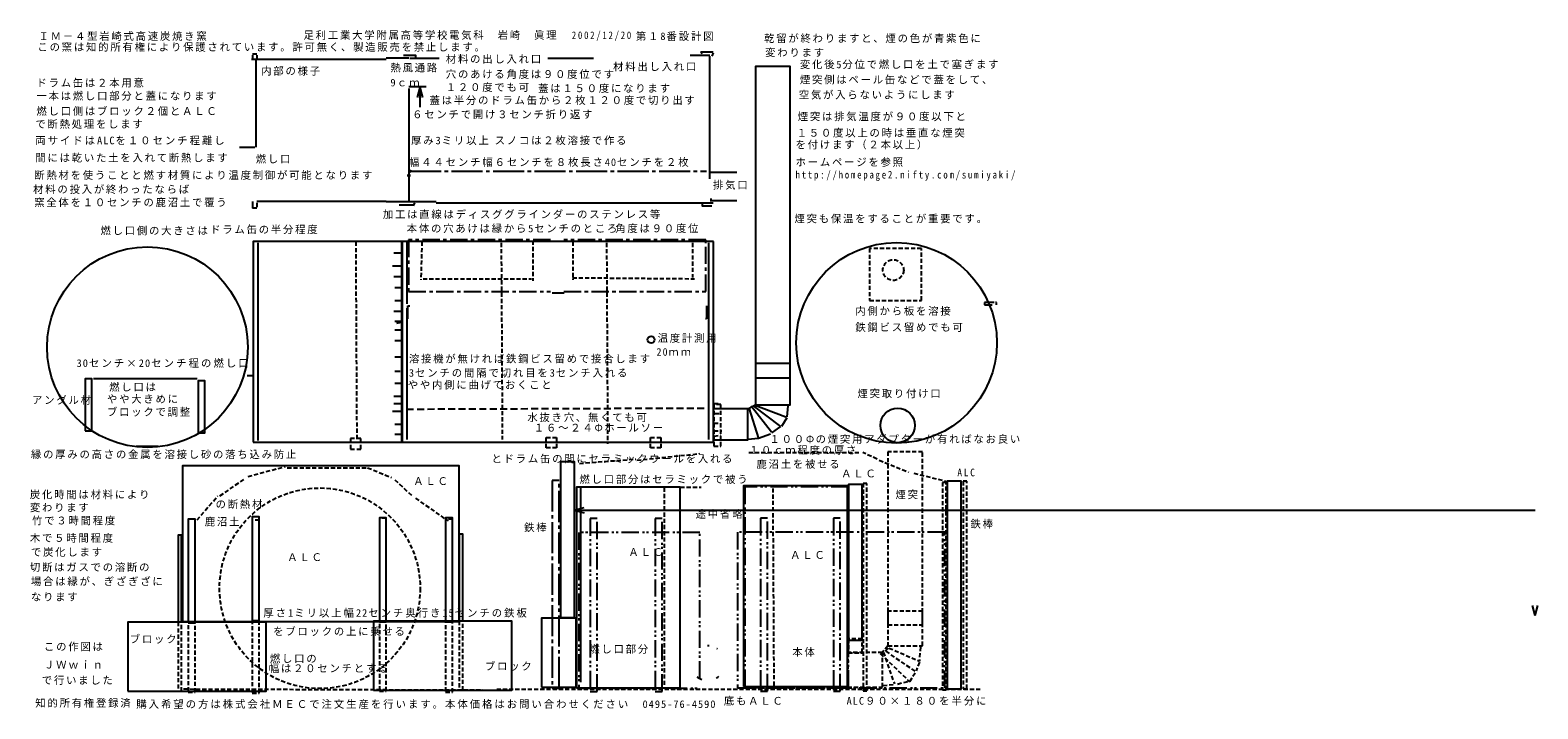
# Model space of a CAD drawing. Units: millimetres on the paper. Extents: x -142 to 293, y -100 to 97.
import ezdxf

# ---------------------------------------------------------------- set-up
doc = ezdxf.new("R2010")
doc.units = ezdxf.units.MM
doc.header["$PDMODE"] = 32
doc.header["$PDSIZE"] = 0.5
for name, pattern in [('CHAIN1', [8, 5, -1, 1, -1]), ('CHAIN2', [12, 9, -1, 1, -1]), ('DASHED1', [1.8, 1.2, -0.6]), ('DASHED2', [3, 2, -1]), ('DOUBLE_CHAIN1', [8.8, 5, -1, 0.6, -0.6, 0.6, -1])]:
    doc.linetypes.add(name, pattern=pattern)
doc.layers.add('0-0', color=7, linetype='Continuous')
doc.styles.add('ＭＳ ゴシック', font='')
doc.styles.get('ＭＳ ゴシック').set_extended_font_data('MS Gothic')

msp = doc.modelspace()

# ---------------------------------------------------------------- linework, layer by layer
at = {"layer": '0-0'}
for p, q in [((-39.558, 88.221), (-78.488, 88.221)), ((-78.174, 89.791), (-76.919, 89.791)), ((-78.174, 89.477), (-78.174, 88.535)), ((-77.233, 88.221), (-77.233, 62.791)), ((-76.919, 89.477), (-76.919, 88.535)), ((-32.965, 88.535), (-39.558, 88.535)), ((-32.651, 88.535), (-24.174, 88.535)), ((7.221, 88.535), (20.407, 88.535)), ((48.349, 89.477), (54, 89.477)), ((54, 53.686), (54, 89.163)), ((54.942, 90.105), (54.628, 89.163)), ((-32.965, 80.372), (-27.942, 80.372)), ((-32.965, 79.756), (-32.965, 47.407)), ((-29.826, 80.058), (-30.602, 77.16)), ((-29.826, 80.058), (-29.826, 74.407)), ((-29.826, 80.058), (-29.049, 77.16)), ((-81.942, 62.791), (-77.547, 62.791)), ((54.314, 55.57), (61.849, 55.57)), ((54.314, 48.035), (54.314, 47.093)), ((-78.174, 47.093), (-78.174, 45.209)), ((-76.919, 45.209), (-78.174, 45.209)), ((-39.558, 47.093), (-76.919, 47.093)), ((-76.919, 46.779), (-76.919, 45.523)), ((-39.558, 47.093), (-25.116, 47.093)), ((-35.791, 46.151), (-31.709, 46.151)), ((-31.395, 46.779), (-31.709, 45.837)), ((-25.116, 46.779), (54.942, 46.779)), ((54.628, 47.407), (61.849, 47.407)), ((-76.605, 35.163), (-76.605, -21.977)), ((-34.953, 35.593), (-34.953, -22.407)), ((-33.593, 35.477), (-33.593, 17.581)), ((53.686, 35.163), (53.686, -21.663)), ((-37.36, 32.337), (-34.849, 32.337)), ((-37.674, 28.57), (-35.163, 28.57)), ((-37.36, 25.43), (-35.163, 25.43)), ((-37.047, 22.291), (-35.163, 22.291)), ((-37.047, 18.523), (-35.163, 18.523)), ((8.477, 20.721), (11.93, 20.721)), ((-37.36, 15.384), (-35.163, 15.384)), ((-33.593, 16.326), (-33.593, -21.663)), ((-33.279, 13.186), (-33.279, 16.953)), ((-33.279, 16.953), (-32.651, 16.953)), ((53.058, 13.186), (52.744, 13.186)), ((53.058, 16.953), (53.058, 13.186)), ((-37.047, 12.558), (-35.163, 12.558)), ((-37.047, 10.047), (-35.163, 10.047)), ((-36.419, 11.93), (-35.163, 12.244)), ((-37.047, 6.907), (-35.163, 6.907)), ((-37.047, 2.198), (-34.849, 2.198)), ((-94.186, -4.128), (-124.186, -4.128)), ((-79.744, -3.14), (-78.174, -3.14)), ((-37.047, -1.884), (-35.477, -1.884)), ((-37.047, -5.337), (-34.849, -5.337)), ((-37.36, -9.105), (-34.849, -9.105)), ((-37.36, -11.302), (-35.163, -11.302)), ((66.872, -11.93), (64.988, -12.872)), ((65.302, -12.558), (68.128, -21.349)), ((65.93, -11.93), (71.895, -19.465)), ((66.558, -11.93), (74.407, -17.895)), ((66.872, -11.616), (75.977, -15.07)), ((76.605, -11.93), (76.291, -15.07)), ((-37.674, -13.5), (-35.163, -13.5)), ((-37.047, -17.267), (-35.163, -17.267)), ((76.291, -15.384), (74.721, -17.895)), ((-37.047, -20.093), (-35.163, -20.093)), ((74.407, -17.895), (71.895, -19.779)), ((-111.767, -23.547), (-105.488, -23.547)), ((16.665, -35.58), (16.665, -91.778)), ((14.756, -42.07), (17.654, -41.293)), ((14.756, -42.07), (292.605, -42.07)), ((14.756, -42.07), (17.654, -42.846)), ((292.605, -72.523), (291.828, -69.625)), ((292.605, -72.523), (293.381, -69.625)), ((292.605, -72.523), (292.605, -71.895))]:
    msp.add_line(p, q, dxfattribs=at)
at = {"layer": '0-0', "linetype": 'CHAIN2'}
for p, q in [((-32.651, 55.884), (53.058, 55.884)), ((133.43, 17.895), (133.43, 17.267)), ((136.256, 17.895), (133.43, 17.895)), ((136.884, 17.895), (136.57, 17.895)), ((136.884, 17.267), (136.884, 17.895)), ((133.43, 17.267), (135.628, 17.267))]:
    msp.add_line(p, q, dxfattribs=at)
at = {"layer": '0-0', "linetype": 'DASHED1'}
for p, q in [((-48.349, 35.477), (-48.035, -21.977)), ((-29.198, 35.477), (-29.512, 24.488)), ((-6.279, 35.163), (-5.965, -21.663)), ((2.826, 35.791), (2.826, 24.174)), ((14.442, 35.477), (14.442, 24.488)), ((24.174, 35.163), (24.488, -22.919)), ((48.977, 35.163), (48.977, 25.116)), ((14.359, 25.111), (49.605, 24.802)), ((55.256, -11.302), (56.512, -11.302)), ((55.256, -16.953), (56.826, -16.953)), ((55.57, -14.128), (57.14, -14.128)), ((55.256, -19.151), (57.453, -19.151)), ((55.256, -20.721), (57.14, -20.407)), ((32.965, -27.628), (51.174, -25.744)), ((65.302, -25.43), (97.64, -25.43)), ((102.349, -27.314), (98.267, -25.43)), ((115.512, -75.233), (115.512, -25.233)), ((-79.43, -32.337), (-68.756, -29.512)), ((-68.128, -29.826), (-45.209, -29.826)), ((-44.895, -29.826), (-37.988, -32.651)), ((16.326, -28.57), (32.651, -27.314)), ((102.977, -27.628), (111.453, -31.081)), ((-87.593, -37.988), (-80.372, -32.965)), ((-37.047, -33.279), (-32.023, -37.988)), ((113.023, -31.395), (123.07, -33.907)), ((-94.186, -44.895), (-88.221, -37.988)), ((-31.081, -38.616), (-21.663, -45.209)), ((40.839, -35.58), (40.839, -92.719)), ((45.523, -35.477), (51.488, -35.477)), ((72.209, -35.791), (72.523, -92.93)), ((105.512, -75.233), (115.512, -75.233)), ((105.488, -81.314), (103.919, -83.198)), ((105.488, -81.942), (104.547, -83.198)), ((105.802, -81.942), (114.593, -85.709)), ((114.907, -81.628), (114.593, -85.709)), ((103.291, -83.512), (111.767, -91.674)), ((104.233, -83.198), (107.372, -92.302)), ((104.86, -82.884), (113.651, -88.849)), ((114.593, -86.023), (113.651, -88.535)), ((113.337, -89.163), (111.767, -91.674)), ((-6.907, -94.186), (-98.581, -93.872)), ((51.2, -93.975), (-7.51, -93.975)), ((51.802, -93.872), (132.174, -93.872)), ((107.058, -92.616), (103.605, -92.93)), ((111.14, -91.674), (107.686, -92.616))]:
    msp.add_line(p, q, dxfattribs=at)
at = {"layer": '0-0', "linetype": 'CHAIN1'}
msp.add_line((-33.058, 21.07), (7.942, 21.07), dxfattribs=at)
at = {"layer": '0-0', "linetype": 'DASHED2'}
msp.add_line((-33.593, -12.872), (53.372, -12.558), dxfattribs=at)
at = {"layer": '0-0', "linetype": 'DOUBLE_CHAIN1'}
for p, q in [((51.118, -90.733), (51.118, -48.557)), ((16.118, -93.557), (51.118, -93.557)), ((51.118, -93.557), (51.118, -93.547))]:
    msp.add_line(p, q, dxfattribs=at)
at = {"layer": '0-0'}
for points in [[(-34.535, 89.477), (-31.081, 89.477), (-31.081, 88.849)], [(51.802, 89.791), (51.488, 90.419), (54.942, 90.419)], [(51.802, 46.465), (51.802, 45.837), (54.628, 45.837)], [(-34.953, -22.407), (55.047, -22.407), (55.047, 35.593)], [(55.047, 35.593), (14.442, 35.593), (14.128, 35.593), (-34.953, 35.593)], [(71.581, -20.093), (68.128, -21.349), (64.988, -21.663)]]:
    msp.add_lwpolyline(points, dxfattribs=at)
for points in [[(67.209, -3.872), (77.209, -3.872), (77.209, 86.128), (67.209, 86.128)], [(-78.012, -22.407), (-35.012, -22.407), (-35.012, 35.593), (-78.012, 35.593)], [(67.209, -11.651), (77.209, -11.651), (77.209, 0.349), (67.209, 0.349)], [(-126.581, -19.116), (-124.581, -19.116), (-124.581, -4.116), (-126.581, -4.116)], [(-93.93, -19.744), (-91.93, -19.744), (-91.93, -4.744), (-93.93, -4.744)], [(54.965, -21.767), (64.965, -21.767), (64.965, -12.767), (54.965, -12.767)], [(-98.395, -74.302), (-18.395, -74.302), (-18.395, -29.302), (-98.395, -29.302)], [(10.897, -73.15), (14.897, -73.15), (14.897, -28.15), (10.897, -28.15)], [(94.07, -79.64), (98.07, -79.64), (98.07, -34.64), (94.07, -34.64)], [(122.64, -93.733), (126.64, -93.733), (126.64, -33.733), (122.64, -33.733)], [(15.479, -93.464), (45.479, -93.464), (45.479, -35.464), (15.479, -35.464)], [(63.802, -93.047), (93.802, -93.047), (93.802, -35.047), (63.802, -35.047)], [(-96.756, -74.651), (-94.756, -74.651), (-94.756, -44.651), (-96.756, -44.651)], [(-78.233, -74.023), (-76.233, -74.023), (-76.233, -44.023), (-78.233, -44.023)], [(-41.5, -74.337), (-39.5, -74.337), (-39.5, -44.337), (-41.5, -44.337)], [(-22.349, -74.337), (-20.349, -74.337), (-20.349, -44.337), (-22.349, -44.337)], [(-99.709, -74.349), (-98.709, -74.349), (-98.709, -49.349), (-99.709, -49.349)], [(-18.395, -74.035), (-17.395, -74.035), (-17.395, -49.035), (-18.395, -49.035)], [(5.386, -93.301), (15.386, -93.301), (15.386, -73.301), (5.386, -73.301)], [(-114.186, -94.453), (-74.186, -94.453), (-74.186, -74.453), (-114.186, -74.453)], [(-43.233, -94.14), (-3.233, -94.14), (-3.233, -74.14), (-43.233, -74.14)]]:
    msp.add_lwpolyline(points, close=True, dxfattribs=at)
at = {"layer": '0-0', "linetype": 'CHAIN1'}
for points in [[(7.942, 36.07), (-33.058, 36.07), (-33.058, 21.07)], [(11.837, 21.07), (52.837, 21.07), (52.837, 36.07), (11.837, 36.07)]]:
    msp.add_lwpolyline(points, dxfattribs=at)
at = {"layer": '0-0', "linetype": 'DASHED1'}
for points in [[(100.186, 18.558), (115.186, 18.558), (115.186, 33.558), (100.186, 33.558)], [(55.198, -23.581), (57.198, -23.581), (57.198, -11.581), (55.198, -11.581)], [(-49.849, -24.419), (-46.849, -24.419), (-46.849, -21.419), (-49.849, -21.419)], [(9.733, -24.105), (6.733, -24.105), (6.733, -21.105), (9.733, -21.105)], [(39.872, -24.105), (36.872, -24.105), (36.872, -21.105), (39.872, -21.105)], [(98.395, -94.36), (99.395, -94.36), (99.395, -34.36), (98.395, -34.36)], [(121.314, -94.047), (122.314, -94.047), (122.314, -34.047), (121.314, -34.047)], [(127.279, -93.733), (128.279, -93.733), (128.279, -33.733), (127.279, -33.733)], [(-96.756, -94.698), (-94.756, -94.698), (-94.756, -44.698), (-96.756, -44.698)], [(-78.233, -95.012), (-76.233, -95.012), (-76.233, -45.012), (-78.233, -45.012)], [(-41.5, -94.384), (-39.5, -94.384), (-39.5, -44.384), (-41.5, -44.384)], [(-22.349, -94.698), (-20.349, -94.698), (-20.349, -44.698), (-22.349, -44.698)], [(105.512, -81.291), (115.512, -81.291), (115.512, -71.291), (105.512, -71.291)], [(-99.709, -94.453), (-98.709, -94.453), (-98.709, -74.453), (-99.709, -74.453)], [(-18.395, -94.14), (-17.395, -94.14), (-17.395, -74.14), (-18.395, -74.14)], [(94.07, -83.314), (98.07, -83.314), (98.07, -79.314), (94.07, -79.314)], [(93.895, -93.221), (103.895, -93.221), (103.895, -83.221), (93.895, -83.221)]]:
    msp.add_lwpolyline(points, close=True, dxfattribs=at)
for points in [[(-28.884, 24.802), (2.198, 24.802), (2.512, 24.802)], [(115.512, -25.233), (105.512, -25.233), (105.512, -75.233)]]:
    msp.add_lwpolyline(points, dxfattribs=at)
at = {"layer": '0-0', "linetype": 'CHAIN2'}
msp.add_lwpolyline([(8.444, -93.522), (10.444, -93.522), (10.444, -33.522), (8.444, -33.522)], close=True, dxfattribs=at)
at = {"layer": '0-0', "linetype": 'DOUBLE_CHAIN1'}
for points in [[(64.116, -93.36), (94.116, -93.36), (94.116, -35.36), (64.116, -35.36)], [(19.432, -94.487), (21.432, -94.487), (21.432, -44.487), (19.432, -44.487)], [(38.269, -94.487), (40.269, -94.487), (40.269, -44.487), (38.269, -44.487)], [(68.698, -94.384), (70.698, -94.384), (70.698, -44.384), (68.698, -44.384)], [(89.733, -94.384), (91.733, -94.384), (91.733, -44.384), (89.733, -44.384)], [(61.988, -93.453), (121.988, -93.453), (121.988, -48.453), (61.988, -48.453)]]:
    msp.add_lwpolyline(points, close=True, dxfattribs=at)
msp.add_lwpolyline([(51.118, -48.557), (16.118, -48.557), (16.118, -93.557)], dxfattribs=at)
at = {"layer": '0-0'}
for centre, radius in [((108, 6.279), 29), ((-108.558, 5.023), 29), ((37.047, 7.221), 1), ((108.314, -17.581), 5)]:
    msp.add_circle(centre, radius, dxfattribs=at)
at = {"layer": '0-0', "linetype": 'DASHED1'}
for centre, radius in [((107.058, 27.314), 3), ((-58.709, -64.674), 29)]:
    msp.add_circle(centre, radius, dxfattribs=at)
at = {"layer": '0-0'}
for start, end in [(84.95755, 90), (55.30485, 57.26477), (231.34019, 250.14479), (300.96376, 310.91438)]:
    msp.add_arc((53.372, -86.337), 5, start, end, dxfattribs=at)
at = {"layer": '0-0', "color": 4}
for p in [(-32.965, 54.628), (-32.651, 55.884)]:
    msp.add_point(p, dxfattribs=at)

# ---------------------------------------------------------------- texts
at = {"layer": '0-0', "char_height": 2.199, "attachment_point": 7, "style": 'ＭＳ ゴシック'}
for s, insert in [('\\T1.17;ＩＭ－４型岩崎式高速炭焼き窯', (-140.023, 93.558)), ('\\T1.17;足利工業大学附属高等学校', (-63.419, 93.872)), ('\\T1.17;電気科\u3000岩崎\u3000眞理', (-21.349, 93.872)), ('\\T1.39;\\W0.85;2002/12/20', (14.128, 93.558)), ('\\T1.18;第１8番設計図', (32.651, 93.558)), ('\\T1.17;この窯は知的所有権により保護されています。許可無く、製造販売を禁止します。', (-140.337, 90.419)), ('\\T1.17;乾留が終わりますと、煙の色が青紫色に', (69.698, 92.93)), ('\\T1.17;変わります', (70.012, 88.849)), ('\\T1.17;熱風通路', (-38.302, 84.453)), ('\\T1.17;材料の出し入れ口', (-22.291, 86.965)), ('\\T1.17;材料出し入れ口', (26.058, 84.767)), ('\\T1.17;変化後5分位で燃し口を土で塞ぎます', (80.058, 85.395)), ('\\T1.17;ドラム缶は２本用意', (-140.651, 80.058)), ('\\T1.17;内部の様子', (-75.663, 83.512)), ('\\T1.17;穴のあける角度は９０度位です', (-22.291, 82.57)), ('\\T1.17;煙突側はペール缶などで蓋をして、', (80.058, 81)), ('\\T1.17;一本は燃し口部分と蓋になります', (-140.651, 76.291)), ('\\T1.21;9ｃｍ', (-38.302, 80.372)), ('\\T1.17;１２０度でも可', (-22.291, 78.802)), ('\\T1.17;蓋は１５０度になります', (4.395, 78.488)), ('\\T1.17;空気が入らないようにします', (79.744, 76.605)), ('\\T1.17;燃し口側はブロック２個とＡＬＣ', (-140.651, 71.895)), ('\\T1.17;蓋は半分のドラム缶から２枚１２０度で切り出す', (-27, 75.035)), ('\\T1.17;で断熱処理をします', (-140.965, 68.128)), ('\\T1.17;６センチで開け３センチ折り返す', (-32.023, 70.953)), ('\\T1.17;煙突は排気温度が９０度以下と', (79.43, 70.326)), ('\\T1.19;両サイドはALCを１０センチ程離し', (-140.965, 63.419)), ('\\T1.18;厚み3ミリ以上', (-32.337, 63.419)), ('\\T1.17;スノコは２枚溶接で作る', (-8.163, 63.419)), ('\\T1.17;１５０度以上の時は垂直な煙突', (79.116, 65.616)), ('\\T1.17;間には乾いた土を入れて断熱します', (-140.965, 58.395)), ('\\T1.17;を付けます（２本以上）', (78.802, 62.163)), ('\\T1.17;燃し口', (-77.233, 58.081)), ('\\T1.18;幅４４センチ幅６センチを８枚長さ40センチを２枚', (-32.965, 57.14)), ('\\T1.17;ホームページを参照', (78.802, 57.14)), ('\\T1.17;断熱材を使うことと燃す材質により温度制御が可能となります', (-141.279, 53.372)), ('\\T1.17;排気口', (54.942, 50.547)), ('\\T1.4;\\W0.85;http://homepage2.nifty.com/sumiyaki/', (78.802, 53.058)), ('\\T1.17;材料の投入が終わったならば', (-141.593, 49.291)), ('\\T1.17;窯全体を１０センチの鹿沼土で覆う', (-141.279, 45.523)), ('\\T1.17;加工は直線はディスググラインダーのステンレス等', (-40.5, 42.07)), ('\\T1.17;煙突も保温をすることが重要です。', (78.488, 40.814)), ('\\T1.17;燃し口側の大きさは', (-122.128, 37.36)), ('\\T1.17;ドラム缶の半分程度', (-90.419, 37.674)), ('\\T1.17;本体の穴あけは縁から5センチのところ', (-33.593, 37.988)), ('\\T1.17;角度は９０度位', (26.686, 37.988)), ('\\T1.17;内側から板を溶接', (96.07, 14.128)), ('\\T1.17;温度計測用', (38.93, 6.279)), ('\\T1.17;鉄鋼ビス留めでも可', (96.07, 9.419)), ('\\T1.24;\\W0.95;20ｍｍ', (38.616, 2.512)), ('\\T1.2;30センチ×20センチ程の燃し口', (-129.035, -0.942)), ('\\T1.17;溶接機が無ければ鉄鋼ビス留めで接合します', (-32.965, 0.314)), ('\\T1.18;3センチの間隔で切れ目を3センチ入れる', (-32.965, -3.767)), ('\\T1.17;やや大きめに', (-120.244, -11.302)), ('\\T1.17;燃し口は', (-119.616, -7.849)), ('\\T1.17;やや内側に曲げておくこと', (-33.279, -7.221)), ('\\T1.17;煙突取り付け口', (96.698, -9.733)), ('\\T1.17;アングル材', (-141.907, -11.616)), ('\\T1.17;ブロックで調整', (-120.244, -15.07)), ('\\T1.17;水抜き穴、無くても可', (1.256, -16.64)), ('\\T1.17;１６～２４Φホールソー', (3.14, -19.465)), ('\\T1.17;１００Φの煙突用アダプターが有ればなお良い', (71.267, -22.919)), ('\\T1.17;縁の厚みの高さの金属を溶接し砂の落ち込み防止', (-142.221, -27.314)), ('\\T1.17;とドラム缶の間にセラミックウールを入れる', (-9.105, -28.57)), ('\\T1.17;１０ｃｍ程度の厚さ', (65.302, -26.058)), ('\\T1.17;鹿沼土を被せる', (67.5, -30.14)), ('\\T1.17;ＡＬＣ', (91.988, -32.651)), ('\\T1.38;\\W0.9;ALC', (125.581, -32.337)), ('\\T1.17;ＡＬＣ', (-31.709, -34.849)), ('\\T1.17;燃し口部分はセラミックで被う', (16.326, -34.535)), ('\\T1.17;炭化時間は材料により', (-142.535, -38.93)), ('\\T1.17;の断熱材', (-88.849, -41.756)), ('\\T1.17;煙突', (107.686, -38.93)), ('\\T1.17;変わります', (-142.535, -42.698)), ('\\T1.17;途中省略', (49.919, -44.581)), ('\\T1.17;竹で３時間程度', (-141.907, -46.465)), ('\\T1.17;鹿沼土', (-91.988, -46.779)), ('\\T1.17;鉄棒', (0.339, -48.452)), ('\\T1.17;鉄棒', (129.349, -47.407)), ('\\T1.17;木で５時間程度', (-142.535, -51.488)), ('\\T1.17;で炭化します', (-142.221, -55.57)), ('\\T1.17;ＡＬＣ', (-68.128, -56.826)), ('\\T1.17;ＡＬＣ', (30.479, -55.359)), ('\\T1.17;ＡＬＣ', (77.233, -56.198)), ('\\T1.17;切断はガスでの溶断の', (-142.535, -59.965)), ('\\T1.17;場合は縁が、ぎざぎざに', (-142.221, -64.047)), ('\\T1.17;なります', (-142.221, -68.442)), ('\\T1.19;厚さ1ミリ以上幅22センチ奥行き15センチの鉄板', (-75.035, -73.151)), ('\\T1.17;ブロック', (-113.651, -80.686)), ('\\T1.17;をブロックの上に乗せる', (-72.209, -78.488)), ('\\T1.17;この作図は', (-138.453, -82.884)), ('\\T1.17;燃し口部分', (19.176, -83.615)), ('\\T1.17;本体', (77.86, -84.453)), ('\\T1.17;ＪＷｗｉｎ', (-138.453, -87.907)), ('\\T1.17;幅は２０センチとする', (-73.465, -89.163)), ('\\T1.17;燃し口の', (-73.151, -86.337)), ('\\T1.17;ブロック', (-10.988, -88.535)), ('\\T1.17;で行いました', (-139.081, -92.616)), ('\\T1.17;底もＡＬＣ', (58.081, -98.581)), ('\\T1.19;ALC９０×１８０を半分に', (93.558, -98.581)), ('\\T1.17;知的所有権登録済', (-140.965, -99.209)), ('\\T1.19;購入希望の方は株式会社ＭＥＣで注文生産を行います。本体価格はお問い合わせください\u30000495-76-4590', (-111.767, -99.523))]:
    msp.add_mtext(s, dxfattribs=dict(at, insert=insert))

doc.saveas('drawing.dxf')
